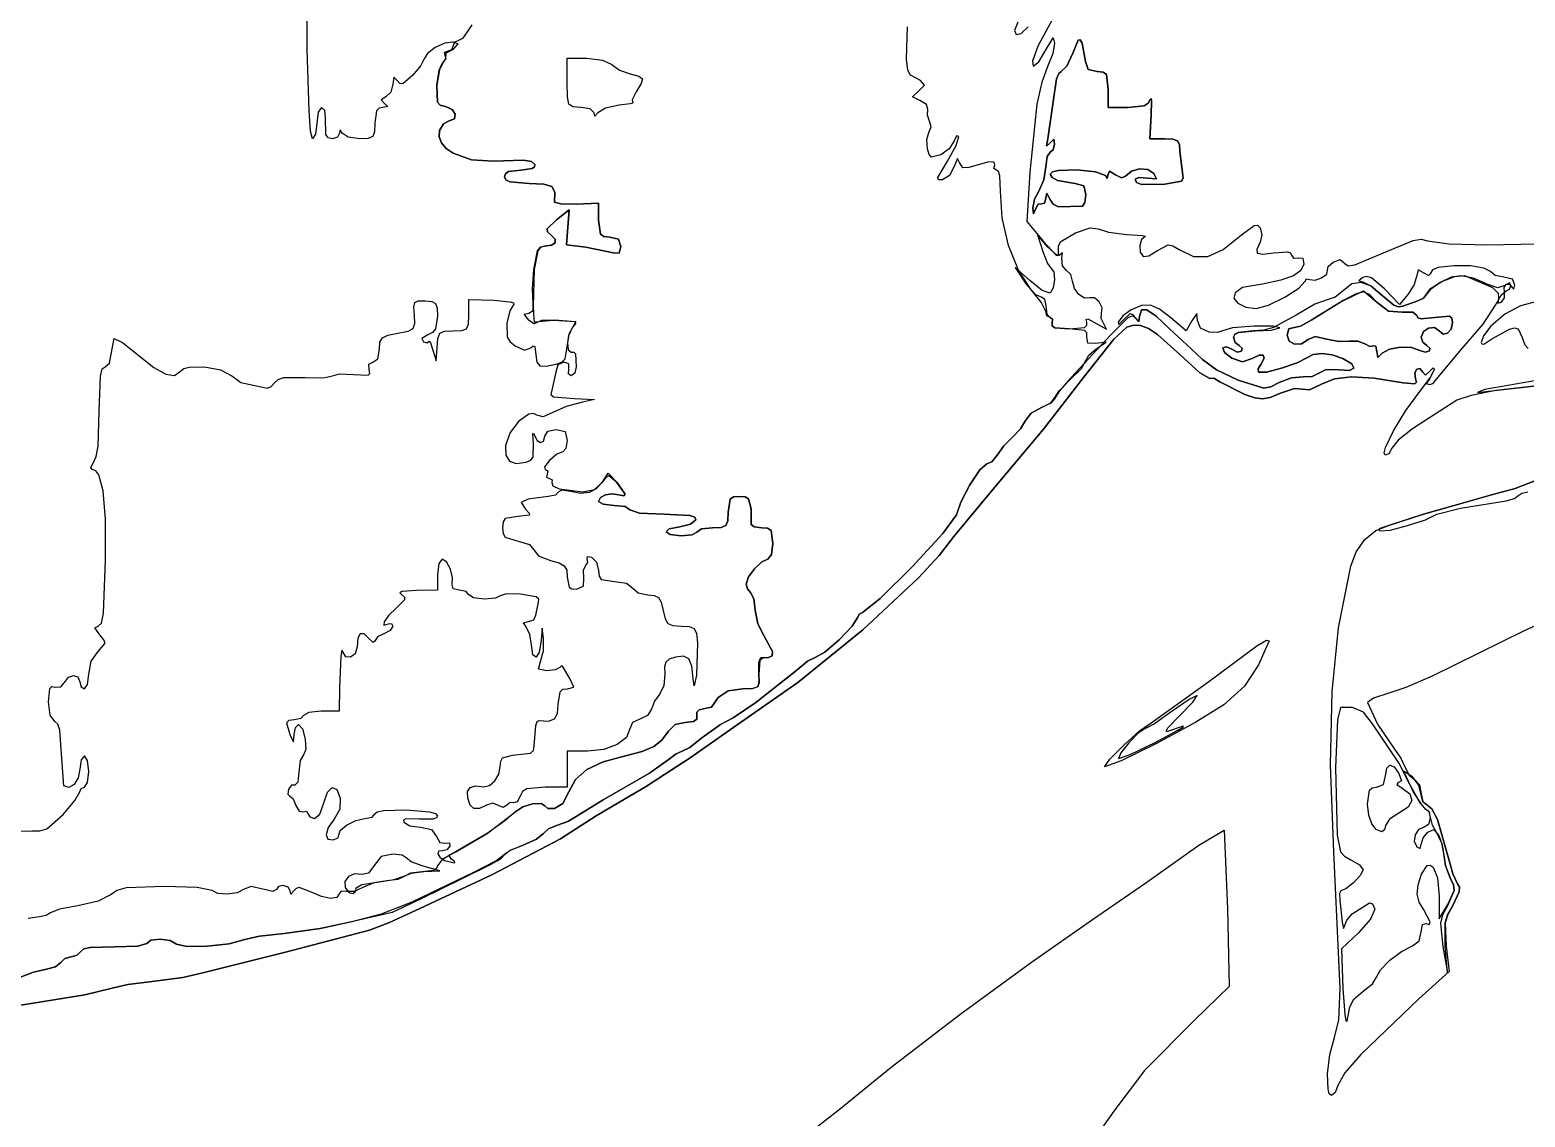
# Model space of a CAD drawing. Extents: x 0 to 397, y 0 to 706.
# Drawn here: x 154.8 to 272.8, y 255.5 to 341.3 of the extents above; entities that cross this region are included whole.
import ezdxf

# ---------------------------------------------------------------- set-up
doc = ezdxf.new("R2010")
doc.units = 0

msp = doc.modelspace()

# ---------------------------------------------------------------- linework, layer by layer
at = {"layer": 'Layer 1', "color": 7}
for points in [[(154.045408, 278.04751), (154.957736, 278.069647), (155.593321, 278.057013), (156.136897, 278.223899), (157.427182, 279.343881), (158.361559, 280.448341), (158.7501, 281.132113), (158.853729, 281.403443), (159.102878, 281.516288), (159.352027, 281.878988), (159.455656, 282.751011), (159.352027, 283.623034), (159.102878, 283.985734), (158.853729, 283.671629), (158.7501, 282.916464), (158.619148, 282.232758), (158.294884, 281.717195), (157.880199, 281.475211), (157.477983, 281.612244), (157.294891, 284.144837), (157.180326, 286.007593), (157.023428, 286.472808), (156.787949, 286.688719), (156.414313, 287.191075), (156.280654, 288.245881), (156.389839, 289.283489), (156.551521, 289.440674), (156.806999, 289.406168), (157.244664, 289.423719), (157.550302, 289.769882), (157.85341, 290.176657), (158.252992, 290.321362), (158.601178, 290.1995), (158.7501, 289.806571), (158.853729, 289.432847), (159.102878, 289.277404), (159.352027, 289.617085), (159.455656, 290.43381), (159.648317, 291.453206), (160.193668, 292.222042), (160.739768, 292.860967), (160.643923, 293.140362), (160.315376, 293.535082), (159.928687, 294.076508), (160.201076, 294.216296), (160.454591, 294.43477), (160.619735, 295.232517), (160.779632, 299.419771), (160.760879, 302.659613), (160.585957, 304.87932), (160.243553, 306.155191), (160.00601, 306.463032), (159.722356, 306.563526), (159.609776, 306.728185), (159.83454, 307.12409), (160.040838, 307.583165), (160.182908, 308.397972), (160.283626, 311.181037), (160.370762, 313.944436), (160.514508, 314.511813), (160.743648, 314.67742), (161.089415, 314.950779), (161.219546, 315.67684), (161.444266, 316.90098), (162.117939, 316.596356), (163.422645, 315.548782), (164.587936, 314.610045), (165.525554, 314.091235), (166.227957, 313.995164), (166.687605, 314.324642), (166.947774, 314.530229), (167.386442, 314.655085), (168.58339, 314.681389), (169.846682, 314.441125), (170.744552, 313.971864), (171.450108, 313.424353), (172.562417, 313.194694), (173.547638, 312.989774), (173.843927, 313.112392), (174.106879, 313.397894), (174.407286, 313.681252), (174.850932, 313.83675), (176.514942, 313.825814), (177.964551, 313.798033), (178.674649, 313.960222), (179.236271, 314.112181), (180.328119, 314.060411), (181.498107, 314.001409), (181.638601, 314.150403), (181.573778, 314.446703), (181.540044, 314.880797), (181.867995, 315.030198), (182.253581, 315.293282), (182.386226, 316.057488), (182.428504, 316.616558), (182.619412, 316.958438), (183.05506, 317.167696), (183.831557, 317.328899), (184.641392, 317.49088), (185.056932, 317.702403), (185.186986, 318.081276), (185.140364, 318.745303), (185.090997, 319.385832), (185.174583, 319.73436), (185.452903, 319.874463), (185.987737, 319.889715), (186.511865, 319.837956), (186.80918, 319.668788), (186.941924, 319.305018), (186.97234, 318.669456), (186.80649, 317.67374), (186.570355, 317.387747), (186.206459, 317.193433), (185.737176, 316.917252), (185.853681, 316.655093), (186.157643, 316.558565), (186.308412, 316.68508), (186.417023, 316.575763), (186.619562, 315.912143), (186.860068, 315.155699), (186.930712, 316.176726), (186.980421, 316.918767), (187.139733, 317.314039), (187.513623, 317.471383), (188.207063, 317.499644), (188.896777, 317.527161), (189.266014, 317.67665), (189.414457, 318.048522), (189.441786, 318.743186), (189.441786, 319.987082), (191.401821, 319.922876), (192.674379, 319.80862), (192.974439, 319.720122), (192.981208, 319.62372), (192.664986, 319.087013), (192.438988, 318.127236), (192.468004, 317.004785), (192.696163, 316.648082), (193.105033, 316.324188), (193.838635, 315.989445), (194.333053, 316.182018), (194.521673, 316.321724), (194.645306, 316.284456), (194.733456, 315.629921), (194.799922, 315.051078), (195.050339, 314.758647), (195.561239, 314.71929), (196.409151, 314.89967), (196.791541, 315.05578), (197.035685, 315.304262), (197.202902, 316.23564), (197.327256, 317.152951), (197.626236, 317.781866), (197.888873, 318.071029), (197.835301, 318.226146), (196.232762, 318.362186), (195.173943, 318.318971), (194.733456, 318.117006), (194.570649, 318.057386), (194.179242, 318.356542), (193.81103, 318.815947), (194.158781, 318.910756), (194.523465, 319.10205), (194.523553, 319.704506), (194.467065, 320.80901), (194.569061, 322.350342), (194.867953, 323.820764), (195.093135, 324.117181), (195.405498, 324.202426), (195.964872, 324.2728), (196.249078, 324.462997), (196.23973, 324.741631), (195.918437, 325.077315), (195.648507, 325.322546), (195.612932, 325.555109), (196.35306, 326.281347), (197.356008, 327.070158), (197.255819, 325.684799), (197.155983, 324.29944), (198.678572, 324.113526), (200.818876, 323.674317), (201.304828, 323.633483), (201.436238, 324.164679), (201.243445, 324.745484), (200.554293, 324.907982), (200.085197, 324.949406), (199.818839, 325.129571), (199.672348, 326.241483), (199.672348, 327.574984), (197.916925, 327.501606), (196.687008, 327.520215), (196.195015, 327.667412), (196.228849, 328.440337), (195.985201, 328.8867), (195.348778, 329.091896), (194.204289, 329.141318), (192.675614, 329.253501), (192.357728, 329.416353), (192.26401, 329.670485), (192.336594, 329.910032), (192.562901, 330.074504), (193.528014, 330.199652), (194.44431, 330.308087), (194.631178, 330.445665), (194.641734, 330.640625), (194.373165, 330.869776), (193.751013, 330.988728), (191.382065, 330.901327), (189.649153, 330.992195), (188.198949, 331.515823), (187.656467, 331.896606), (187.276589, 332.333601), (187.089956, 332.809481), (187.12721, 333.306921), (187.448987, 333.853109), (187.877921, 334.08021), (188.302627, 334.238282), (188.367533, 334.595222), (188.116989, 334.975114), (187.595346, 335.202044), (187.179338, 335.311008), (186.957038, 335.558879), (186.923304, 336.902081), (187.104235, 338.084549), (187.376976, 338.698427), (187.59808, 338.940168), (187.654613, 339.227947), (187.636268, 339.417036), (188.23211, 339.745472), (188.599264, 340.145125), (188.182721, 340.293689), (187.540847, 340.198136), (186.792908, 339.853113), (186.172697, 339.395709), (185.914006, 338.96301), (185.652377, 338.45135), (185.023242, 337.680662), (184.233901, 336.998566), (184.000792, 337.020163), (183.79381, 337.255212), (183.521554, 337.519619), (183.449852, 336.979692), (183.281973, 336.34822), (182.88576, 335.960164), (182.530909, 335.729271), (182.797565, 335.447578), (183.03666, 335.211701), (182.650809, 335.143836), (182.356405, 335.080457), (182.166181, 334.874401), (182.033448, 333.903821), (182.005733, 333.217232), (181.859087, 332.847648), (181.498262, 332.697469), (180.828006, 332.669098), (179.924585, 332.798568), (179.444763, 333.110071), (179.296949, 333.374654), (179.239093, 333.110071), (179.064027, 332.798568), (178.682057, 332.669098), (178.350666, 332.740723), (178.164003, 332.999739), (178.139132, 334.344793), (178.073471, 334.905314), (177.825512, 335.138544), (177.558371, 334.775844), (177.447334, 333.903821), (177.343705, 333.031798), (177.094556, 332.669098), (176.946756, 333.271309), (176.82828, 334.862583), (176.693668, 339.72016), (176.719459, 344.657509)], [(235.781684, 342.633318), (234.322909, 339.972661), (233.909833, 338.791781), (233.96894, 338.380045), (234.399853, 338.746713), (235.102195, 339.901047), (235.54868, 340.621552), (235.653587, 340.219958), (235.499864, 339.386653), (235.127595, 338.421849), (234.638805, 337.134071), (234.252309, 335.382975), (233.7059, 330.01656), (233.458955, 326.128947), (234.768467, 324.561554), (235.786761, 323.474689), (235.956513, 323.470296), (235.955213, 323.789323), (235.956993, 324.212116), (236.145933, 324.557321), (237.294711, 325.24171), (238.468888, 325.641496), (239.099876, 325.556035), (239.899579, 325.284176), (241.341427, 325.111535), (242.553175, 325.024575), (242.820928, 324.986519), (242.799458, 324.958782), (242.508428, 324.725678), (242.369334, 324.246215), (242.403675, 323.725542), (242.632947, 323.368812), (243.076874, 323.437647), (243.758662, 323.841181), (244.610665, 324.298778), (244.976424, 324.211615), (245.467166, 323.921615), (246.623291, 323.374467), (247.734867, 323.362638), (248.945728, 323.919928), (250.399708, 325.080138), (251.396438, 325.831158), (251.66946, 325.837524), (251.87432, 325.628355), (252.007846, 325.092397), (251.858798, 324.509343), (251.595377, 323.925622), (251.644, 323.625766), (252.070779, 323.558678), (252.941826, 323.673259), (254.019386, 323.755677), (254.271953, 323.667355), (254.352938, 323.490167), (254.501502, 323.249529), (254.858822, 323.262625), (255.225755, 323.240533), (255.313552, 322.7832), (255.091561, 322.278358), (254.491712, 321.853851), (253.489365, 321.497672), (252.059881, 321.197816), (250.47238, 320.931821), (249.891707, 320.497199), (249.782897, 320.097865), (250.107078, 319.696745), (250.738441, 319.387436), (251.551175, 319.263534), (252.521772, 319.533894), (253.807852, 320.165411), (254.930617, 320.888738), (255.411272, 321.43453), (255.514019, 321.611139), (255.761228, 321.558355), (256.196269, 321.511799), (256.720608, 321.691793), (257.11874, 321.987278), (257.175162, 322.287194), (257.234826, 322.57925), (257.626012, 322.92925), (258.184239, 323.133288), (258.555935, 322.835411), (258.823363, 322.651316), (259.339102, 322.706471), (261.590179, 323.66444), (263.935182, 324.649704), (264.582023, 324.737045), (265.069981, 324.606004), (266.749028, 324.362014), (269.790151, 324.306143), (273.762078, 324.378815)], [(153.980189, 266.496059), (155.092806, 266.913969), (156.114143, 267.134234), (156.839763, 267.32178), (157.242327, 267.66199), (157.55136, 267.978961), (158.053011, 268.110724), (158.547032, 268.240194), (158.838647, 268.551696), (159.051499, 268.746055), (159.55192, 268.868844), (161.513763, 268.912941), (163.326645, 268.953026), (164.04177, 269.177525), (164.362037, 269.439788), (165.089168, 269.513237), (165.872655, 269.405778), (166.361991, 269.125314), (167.17951, 268.925266), (168.789985, 268.950247), (170.537515, 269.155278), (171.766197, 269.495378), (172.909815, 269.757933), (174.864646, 269.973392), (177.712623, 270.349806), (180.239925, 270.900845), (182.543874, 271.50952), (184.976675, 272.472471), (189.882758, 274.828323), (191.564584, 275.706564), (192.26401, 276.216504), (192.689548, 276.532152), (193.712516, 276.942521), (194.783991, 277.406027), (195.32577, 277.849161), (195.719294, 278.220989), (196.434552, 278.513442), (197.25723, 278.810437), (197.908458, 279.19395), (200.025126, 280.518985), (203.702925, 282.612237), (205.162985, 283.667528), (205.786255, 284.141397), (206.261888, 284.338512), (206.874179, 284.647766), (207.826459, 285.391202), (209.305657, 286.449536), (210.284886, 286.967788), (212.073774, 288.181764), (215.324755, 290.73473), (216.165646, 291.449546), (216.766559, 291.74685), (217.517965, 292.170244), (218.650305, 293.139309), (219.6825, 294.202367), (220.133472, 294.907741), (220.238512, 295.166856), (220.491189, 295.27463), (221.893305, 296.391046), (224.413022, 298.894441), (226.828493, 301.516039), (227.917871, 302.987063), (228.247096, 304.000059), (228.968665, 305.363596), (229.764383, 306.544107), (230.316056, 307.008026), (230.707375, 307.17833), (231.115098, 307.706879), (231.647837, 308.446346), (232.339591, 309.123636), (232.970314, 309.766794), (233.356297, 310.423976), (233.812351, 311.00165), (234.611834, 311.45444), (235.349008, 311.823799), (235.655704, 312.200566), (236.018404, 312.788602), (236.890427, 313.666358), (237.76245, 314.551743), (238.12515, 315.158256), (238.35838, 315.600772), (238.9189, 316.091707), (239.712651, 316.617699), (238.897381, 316.503752), (238.279887, 316.550318), (238.191825, 317.027627), (238.189515, 317.352128), (238.000311, 317.545064), (236.79306, 317.65663), (235.670212, 317.754217), (235.460998, 317.893714), (235.458854, 318.102894), (235.481784, 318.424363), (235.29199, 318.557978), (235.050557, 318.700324), (234.950148, 319.042695), (234.60103, 319.766375), (233.761639, 320.825282), (232.795148, 322.291527), (232.021738, 324.247052), (231.52614, 326.416362), (231.393087, 328.523956), (231.335055, 329.748493), (231.224713, 330.082833), (231.066415, 330.199652), (230.863391, 330.318274), (230.924951, 330.603583), (230.886741, 330.818215), (230.461842, 330.847441), (228.895419, 330.395444), (228.414054, 330.362503), (228.158113, 330.791261), (227.983929, 331.109334), (227.740424, 330.480463), (227.358189, 329.772438), (226.807679, 329.422129), (226.495156, 329.421539), (226.440569, 329.612144), (227.192913, 330.905208), (227.890972, 332.130009), (228.093202, 332.845487), (227.922281, 332.887379), (227.723843, 332.492709), (227.323881, 331.878082), (226.668332, 331.392042), (225.933848, 331.206392), (225.755122, 331.415854), (225.613173, 331.866881), (225.561094, 332.604231), (225.742642, 333.155579), (225.905626, 333.593685), (225.790267, 334.060102), (225.628298, 334.532427), (225.659739, 334.986497), (225.545131, 335.372348), (225.031795, 335.680411), (224.433439, 335.966426), (224.916436, 336.431828), (225.383514, 336.900891), (225.0706, 337.263326), (224.27438, 337.691951), (224.075083, 338.075896), (223.976591, 338.942444), (224.035197, 341.49115)], [(189.679911, 341.645755), (189.309141, 341.109312), (188.925495, 340.575294), (188.559841, 340.381531), (188.310692, 340.286325), (188.207063, 339.989241), (188.068906, 339.677739), (187.73681, 339.548269), (187.487793, 339.464925), (187.55019, 339.264635), (187.633755, 338.991938), (187.436596, 338.735116), (187.121741, 338.095353), (186.923304, 336.902081), (186.957038, 335.558879), (187.179338, 335.311008), (187.595346, 335.202044), (188.116989, 334.975114), (188.367533, 334.595222), (188.302627, 334.238282), (187.877921, 334.08021), (187.448987, 333.853109), (187.12721, 333.306921), (187.089956, 332.809481), (187.276589, 332.333601), (187.656467, 331.896606), (188.198949, 331.515823), (189.649153, 330.992195), (191.382065, 330.901327), (193.751013, 330.988728), (194.373165, 330.869776), (194.641734, 330.640625), (194.631178, 330.445665), (194.44431, 330.308087), (193.528014, 330.199652), (192.562901, 330.074504), (192.336594, 329.910032), (192.26401, 329.670485), (192.357728, 329.416353), (192.675614, 329.253501), (194.204289, 329.141318), (195.348778, 329.091896), (195.985201, 328.8867), (196.228849, 328.440337), (196.195015, 327.667412), (196.687008, 327.520215), (197.916925, 327.501606), (199.672348, 327.574984), (199.672348, 326.241483), (199.818839, 325.129571), (200.085197, 324.949406), (200.554293, 324.907982), (201.243445, 324.745484), (201.436238, 324.164679), (201.304828, 323.633483), (200.818876, 323.674317), (198.678572, 324.113526), (197.155983, 324.29944), (197.255819, 325.684799), (197.356008, 327.070158), (196.35306, 326.281347), (195.612932, 325.555109), (195.648507, 325.322546), (195.918437, 325.077315), (196.23973, 324.741631), (196.249078, 324.462997), (195.964872, 324.2728), (195.405498, 324.202426), (195.092981, 324.119066), (194.873862, 323.825791), (194.603634, 322.350342), (194.519496, 319.469821), (194.572876, 318.3929), (194.619434, 318.165788), (194.677717, 318.230247), (196.081994, 318.361128), (197.890819, 318.248592), (197.626236, 317.781866), (197.336401, 317.250517), (197.212559, 316.569809), (197.269097, 316.005651), (197.520402, 315.823948), (197.724506, 315.839272), (197.841959, 315.69836), (197.908458, 314.67742), (197.793761, 314.179121), (197.517933, 313.971864), (197.301768, 314.127307), (197.330608, 314.501031), (197.32611, 314.894599), (196.927382, 315.030198), (196.471946, 314.822103), (196.290618, 314.236447), (195.988287, 312.825335), (195.910059, 312.497103), (196.109643, 312.304503), (197.782516, 312.163877), (199.349247, 312.092086), (198.395292, 311.881654), (197.110165, 311.544046), (196.061312, 311.066737), (195.297901, 310.712504), (194.802248, 310.869181), (194.528433, 310.992765), (194.180317, 310.932472), (193.389681, 310.385435), (192.687349, 309.478431), (192.330332, 308.461824), (192.364276, 307.706626), (192.646862, 307.237508), (193.180141, 307.052818), (193.966164, 307.150901), (194.318881, 307.296731), (194.515395, 307.548129), (194.540486, 308.625866), (194.499432, 309.354882), (194.530713, 309.435492), (194.594109, 309.297555), (194.824649, 308.86274), (195.104137, 308.696642), (195.339837, 308.808952), (195.439012, 309.209361), (195.674139, 309.597373), (196.320957, 309.738528), (197.026513, 309.562139), (197.202902, 308.856583), (197.099273, 308.233709), (196.850124, 307.974638), (196.393717, 307.767381), (195.79179, 307.269082), (195.403293, 306.770783), (195.459826, 306.563526), (195.659586, 306.459897), (195.615401, 306.210748), (195.577257, 305.961599), (195.79179, 305.85797), (196.013643, 305.766115), (195.992873, 305.545409), (196.070215, 305.273582), (196.575354, 305.037938), (198.4408, 304.804575), (199.351893, 304.988549), (199.966918, 305.542939), (200.431173, 306.286595), (201.110271, 305.557756), (201.761323, 304.634492), (201.655975, 304.488227), (201.259849, 304.574564), (200.746888, 304.657946), (200.230619, 304.57302), (199.83209, 304.359308), (199.672348, 304.056333), (200.035048, 303.833862), (200.907071, 303.741302), (201.779094, 303.637673), (202.141794, 303.388524), (202.898723, 303.135538), (204.81691, 303.035746), (206.865712, 302.937762), (207.275998, 302.80149), (207.347386, 302.594773), (206.916468, 302.250815), (206.083383, 302.043381), (205.248919, 301.878794), (204.998061, 301.657486), (205.318703, 301.453178), (206.198741, 301.339589), (207.070764, 301.407367), (207.433464, 301.635217), (207.796164, 301.876958), (208.668187, 301.977412), (209.357157, 302.004989), (209.726477, 302.153845), (209.875333, 302.523165), (209.90291, 303.212135), (210.054164, 304.235235), (210.321117, 304.406085), (210.784855, 304.446858), (211.22682, 304.406151), (211.502758, 304.25746), (211.708428, 303.476719), (211.708428, 302.241995), (211.938086, 302.055067), (212.548745, 301.977412), (213.012483, 301.936639), (213.279436, 301.765789), (213.43069, 300.742689), (213.31392, 299.868682), (213.030993, 299.507966), (212.545576, 299.282811), (211.979494, 298.743099), (211.509919, 298.092461), (211.314022, 297.534526), (211.417651, 297.149645), (211.6668, 296.862131), (211.915949, 296.365508), (212.019578, 295.47783), (212.226835, 294.390568), (212.725134, 293.414432), (213.398411, 292.21578), (213.366484, 291.870587), (213.077912, 291.74685), (212.639547, 291.697108), (212.393302, 291.503962), (212.327553, 290.423932), (212.35652, 289.775532), (212.227761, 289.433552), (211.833692, 289.300131), (211.066725, 289.277404), (209.892415, 289.104278), (209.102809, 288.571848), (208.58352, 287.805967), (208.053648, 287.707895), (207.618893, 287.606383), (207.436286, 287.415442), (207.433464, 286.882394), (207.161693, 286.689645), (206.508127, 286.617811), (205.726151, 286.438291), (205.18521, 285.934127), (204.677331, 285.220992), (204.024394, 284.706063), (203.102905, 284.318597), (201.789369, 283.987851), (200.035483, 283.509985), (198.740882, 282.896488), (197.85698, 282.116237), (197.335194, 281.13811), (196.848977, 280.205806), (196.188665, 279.815898), (195.65919, 279.832964), (195.439012, 280.031798), (195.142337, 280.227243), (194.45679, 280.180891), (193.68909, 279.950984), (193.145955, 279.595765), (192.288291, 278.846613), (190.875696, 277.847529), (188.118868, 276.252487), (187.309199, 275.780338), (186.97234, 275.299987), (186.894635, 275.089285), (186.663968, 274.937022), (185.758431, 274.813506), (184.837019, 274.709877), (184.326505, 274.460728), (183.83901, 274.211579), (182.972896, 274.10795), (181.949178, 273.952507), (181.082359, 273.578783), (180.384916, 273.267941), (179.768966, 273.263752), (179.375133, 273.300309), (179.211224, 273.087363), (179.027741, 272.789492), (178.533141, 272.719195), (177.811197, 272.870818), (176.945684, 273.238705), (176.063298, 273.578739), (175.814589, 273.524406), (175.628058, 273.324783), (175.399722, 273.058215), (175.335958, 273.314199), (175.176811, 273.62557), (174.801499, 273.755172), (174.427775, 273.656879), (174.272332, 273.420738), (173.974631, 273.281876), (173.187187, 273.464483), (172.25916, 273.666184), (171.705519, 273.446138), (171.150925, 273.171407), (170.369946, 273.06042), (169.625546, 273.121743), (169.180687, 273.363941), (167.995088, 273.586235), (165.417251, 273.678619), (162.398354, 273.558895), (161.673924, 273.364443), (161.210374, 273.040444), (160.198298, 272.51163), (158.598053, 272.155324), (157.147474, 271.88977), (156.431643, 271.597229), (156.099414, 271.377184), (155.570865, 271.285726), (154.671148, 271.142024)], [(232.758691, 341.852615), (232.501284, 341.212372), (232.630897, 340.901834), (233.026284, 340.975669), (233.5662, 341.488548)], [(238.100456, 338.754518), (238.308771, 338.130763), (239.007095, 337.960768), (239.479762, 337.918876), (239.745724, 337.731462), (239.88904, 336.549656), (239.88904, 335.138544), (241.450788, 335.138544), (242.715012, 335.272203), (243.033179, 335.462543), (243.200567, 335.755905), (243.264833, 335.849375), (243.300888, 335.647735), (243.278178, 334.521183), (243.167759, 332.669098), (244.350623, 332.669098), (244.980271, 332.639106), (245.338093, 332.508275), (245.499131, 332.215321), (245.538427, 331.698959), (245.74586, 329.973169), (245.806582, 329.564315), (245.653521, 329.319339), (244.336159, 329.089107), (242.51609, 329.069307), (242.124274, 329.214371), (242.005708, 329.474693), (242.290753, 329.614393), (242.975847, 329.564652), (243.699572, 329.507281), (243.491962, 329.93013), (243.000299, 330.233497), (242.349755, 330.29014), (241.707015, 330.115272), (241.238769, 329.724107), (240.92021, 329.572104), (240.445018, 329.824649), (239.989185, 330.106607), (239.861171, 329.801718), (239.799875, 329.524082), (239.655501, 329.758679), (238.888495, 330.064654), (237.401955, 330.202254), (235.954044, 330.149552), (235.481501, 330.044986), (235.302926, 329.884621), (235.458711, 329.596435), (235.882452, 329.36004), (237.272133, 329.141318), (237.951716, 328.961886), (238.12515, 328.259373), (238.047495, 327.628033), (237.860566, 327.348853), (235.957506, 327.292144), (235.533885, 327.496491), (235.286345, 327.893189), (235.041253, 328.378347), (234.972373, 327.973976), (234.860983, 327.582436), (234.624181, 327.537236), (234.346192, 327.496887), (234.135936, 327.117078), (233.997912, 326.738371), (233.944025, 327.201039), (234.075038, 327.900554), (234.43227, 328.591337), (234.797968, 329.417896), (234.950148, 330.443422), (235.053777, 331.267864), (235.302926, 331.610764), (235.550488, 331.792048), (235.650412, 332.228125), (235.579195, 332.643698), (235.266943, 332.31632), (235.019072, 332.083398), (235.13077, 332.669098), (235.555162, 335.755905), (235.802989, 337.384726), (235.973965, 337.813654), (236.169349, 337.960768), (236.614951, 338.387012), (237.079869, 339.411744), (237.515594, 340.449837), (237.668187, 340.471847), (237.817175, 340.205494), (238.100456, 338.754518)], [(237.079869, 339.411744), (236.614951, 338.387012), (236.169349, 337.960768), (235.973965, 337.813654), (235.802989, 337.384726), (235.555162, 335.755905), (235.13077, 332.669098), (235.019072, 332.083398), (235.266943, 332.31632), (235.579195, 332.643698), (235.650412, 332.228125), (235.550488, 331.792048), (235.302926, 331.610764), (235.053777, 331.267864), (234.950148, 330.443422), (234.797968, 329.417896), (234.43227, 328.591337), (234.075038, 327.900554), (233.944025, 327.201039), (233.997912, 326.738371), (234.135936, 327.117078), (234.346192, 327.496887), (234.624181, 327.537236), (234.860983, 327.582436), (234.972373, 327.973976), (235.041253, 328.378347), (235.286345, 327.893189), (235.533885, 327.496491), (235.957506, 327.292144), (237.860566, 327.348853), (238.047495, 327.628033), (238.12515, 328.259373), (237.951716, 328.961886), (237.272133, 329.141318), (235.882452, 329.36004), (235.458711, 329.596435), (235.302926, 329.884621), (235.481501, 330.044986), (235.954044, 330.149552), (237.401955, 330.202254), (238.888495, 330.064654), (239.655501, 329.758679), (239.799875, 329.524082), (239.861171, 329.801718), (239.989185, 330.106607), (240.445018, 329.824649), (240.92021, 329.572104), (241.238769, 329.724107), (241.707015, 330.115272), (242.349755, 330.29014), (243.000299, 330.233497), (243.491962, 329.93013), (243.699572, 329.507281), (242.975847, 329.564652), (242.290753, 329.614393), (242.005708, 329.474693), (242.124274, 329.214371), (242.51609, 329.069307), (244.336159, 329.089107), (245.653521, 329.319339), (245.806582, 329.564315), (245.74586, 329.973169), (245.538427, 331.698959), (245.499131, 332.215321), (245.338093, 332.508275), (244.980271, 332.639106), (244.350623, 332.669098), (243.167759, 332.669098), (243.278178, 334.521183), (243.300888, 335.647735), (243.264833, 335.849375), (243.200567, 335.755905), (243.033179, 335.462543), (242.715012, 335.272203), (241.450788, 335.138544), (239.88904, 335.138544), (239.88904, 336.549656), (239.745724, 337.731462), (239.479762, 337.918876), (239.007095, 337.960768), (238.308771, 338.130763), (238.100456, 338.754518), (237.817175, 340.205494), (237.668187, 340.471847), (237.515594, 340.449837), (237.079869, 339.411744)], [(200.711985, 338.512513), (201.312457, 338.088253), (202.166136, 337.779087), (202.852294, 337.605868), (203.130234, 337.39769), (203.042188, 337.025669), (202.630392, 336.36092), (202.317654, 335.740736), (202.365808, 335.470861), (202.175087, 335.414152), (201.287718, 335.306114), (200.226562, 335.070987), (199.617315, 334.70886), (199.388803, 334.442204), (199.324862, 334.697571), (199.020194, 335.013176), (198.261236, 335.138544), (197.653852, 335.171639), (197.339163, 335.388487), (197.220927, 335.965434), (197.202902, 337.078823), (197.202902, 339.019102), (198.747364, 339.019102), (199.978383, 338.877991), (200.711985, 338.512513)], [(234.710965, 323.761454), (235.080058, 322.827077), (235.389357, 322.438536), (235.602479, 322.170551), (235.648119, 321.56175), (235.540566, 320.904861), (235.294107, 320.492613), (234.678553, 320.694887), (233.706606, 321.494855), (232.532913, 322.508077), (233.401805, 321.183705), (234.144447, 320.387705), (234.636528, 320.169821), (234.858029, 320.041365), (234.950148, 319.460737), (235.050557, 318.823223), (235.29199, 318.557978), (235.481961, 318.424452), (235.459207, 318.1036), (235.462293, 317.894579), (235.675724, 317.756466), (236.821988, 317.664391), (237.999914, 317.784733), (238.197062, 317.945825), (238.187239, 318.195322), (238.155224, 318.40915), (238.271376, 318.457877), (239.040256, 318.043628), (239.755734, 317.633567), (239.594118, 317.951905), (239.330813, 318.470886), (239.359873, 318.910756), (239.400691, 319.338147), (239.169946, 319.793583), (238.799832, 320.107732), (238.422542, 320.11126), (238.005773, 320.082425), (237.562513, 320.369802), (237.210336, 320.858724), (237.066816, 321.43453), (236.922883, 321.965417), (236.576807, 322.296014), (236.266627, 322.650335), (236.22791, 323.255217), (236.267024, 323.673215), (236.162999, 323.595648), (236.021017, 323.466151), (235.801842, 323.510849), (235.127948, 324.124815), (234.29892, 325.084371), (234.710965, 323.761454)], [(265.906417, 322.513678), (265.470472, 322.315284), (265.289056, 322.016614), (265.146445, 321.864522), (264.759889, 322.085758), (264.32875, 322.316563), (264.21908, 321.864213), (264.01416, 321.162317), (263.538572, 320.401949), (262.869704, 319.599731), (261.683665, 320.821049), (260.649011, 321.69316), (260.285424, 321.802869), (259.982922, 321.716752), (259.661674, 321.452566), (259.959286, 321.385494), (260.610514, 321.063055), (261.487167, 320.295057), (262.414665, 319.5346), (262.788869, 319.410868), (263.112769, 319.453329), (264.318917, 319.87384), (264.754994, 320.082332), (264.936278, 320.334215), (265.319742, 320.838919), (266.212761, 321.394225), (267.229274, 321.804936), (267.983222, 321.875855), (270.194919, 320.924986), (270.643724, 320.495473), (270.682326, 320.078098), (270.618473, 319.703625), (270.897521, 319.770476), (271.151653, 320.102749), (271.149404, 320.522599), (271.108835, 320.918945), (271.271465, 321.194641), (271.540988, 321.198565), (271.757593, 320.941346), (271.89478, 320.788505), (271.963969, 321.115618), (271.773424, 321.586621), (271.098957, 321.73298), (270.416905, 321.866551), (270.031451, 322.187711), (269.523787, 322.463572), (268.458546, 322.62639), (267.148499, 322.65136), (265.906417, 322.513678)], [(153.282041, 264.179013), (159.131409, 265.118373), (161.395935, 265.663503), (162.521782, 265.933731), (164.237915, 266.145751), (166.88375, 266.491473), (168.451495, 266.847073), (174.977888, 268.480435), (181.602353, 270.221748), (183.189854, 270.825703), (185.575692, 271.922138), (191.242585, 274.588037), (196.673735, 277.442055), (199.495959, 279.234167), (203.376517, 281.531105), (206.904297, 283.813931), (210.350938, 286.228697), (215.386232, 289.761581), (220.515751, 293.930722), (224.901327, 298.009641), (226.55321, 299.788241), (227.704793, 301.271856), (230.775373, 304.987314), (234.772348, 309.749817), (237.938883, 313.820522), (240.321193, 316.847357), (241.341526, 317.794467), (241.869837, 317.968046), (242.438655, 317.93506), (243.069285, 317.690573), (243.783037, 317.229648), (245.54513, 315.63874), (247.104717, 314.202272), (247.889339, 313.740794), (248.217555, 313.765357), (248.679915, 313.498083), (250.648769, 312.489491), (251.453478, 312.217047), (252.059881, 312.138477), (252.666284, 312.26099), (253.470993, 312.591796), (254.587315, 312.966755), (255.208072, 312.903299), (255.76211, 312.86273), (256.699264, 313.299469), (257.725622, 313.716199), (259.085852, 313.871322), (260.863131, 313.766095), (263.140638, 313.401775), (264.081232, 313.317064), (264.191365, 313.455303), (264.125947, 313.735856), (264.07131, 314.186574), (264.219345, 314.481716), (264.464878, 314.529606), (264.702739, 314.238564), (264.92468, 314.005775), (265.256953, 314.324642), (265.522683, 314.58949), (265.636542, 314.483392), (265.2185, 313.689642), (264.971644, 313.354547), (265.2185, 313.266308), (265.518891, 313.343963), (265.646773, 313.530891), (267.79131, 316.088532), (269.451175, 318.04473), (270.437145, 319.528118), (270.896683, 320.337787), (271.290868, 320.674646), (271.536798, 320.79093), (271.63906, 321.070463), (271.533447, 321.287951), (271.17939, 321.08528), (270.62231, 320.896146), (269.833189, 321.163949), (268.696803, 321.668201), (267.765999, 321.860774), (266.930841, 321.746562), (266.081395, 321.33046)], [(266.081395, 321.33046), (265.272696, 320.737), (264.936278, 320.328218), (264.754994, 320.080656), (264.318917, 319.87384), (263.112769, 319.453329), (262.788869, 319.410868), (262.414665, 319.5346), (261.487167, 320.295057), (260.626632, 321.02474), (259.836607, 321.330063), (259.102543, 321.212781), (258.409885, 320.674646), (257.778236, 320.176347), (257.156112, 319.96909), (256.182401, 319.60639), (254.705716, 318.734367), (252.931022, 317.762199), (252.152072, 317.559517), (251.319047, 317.499644), (250.128995, 317.383051), (249.854131, 317.227884), (249.766824, 316.999758), (249.896426, 316.600633), (250.207796, 316.342532), (250.444025, 316.150621), (250.392652, 315.910026), (250.063202, 315.839427), (249.630299, 316.055371), (249.214991, 316.259718), (248.928271, 316.158735), (249.052052, 315.794933), (249.624302, 315.364984), (250.482081, 315.067813), (251.234028, 315.336057), (251.780938, 315.590569), (252.117075, 315.583839), (252.187372, 315.348707), (251.936761, 314.918015), (251.710763, 314.521316), (251.728975, 314.244209), (252.367013, 314.254858), (253.564876, 314.552978), (254.802228, 314.982992), (255.558733, 315.389326), (256.043605, 315.646308), (256.738687, 315.720099), (257.552436, 315.612717), (258.393304, 315.326179), (259.092599, 314.903926), (259.257699, 314.569117), (258.91202, 314.388561), (258.078979, 314.429064), (257.084013, 314.456316), (256.489362, 314.171889), (255.97263, 313.899104), (255.259577, 313.880847), (254.348793, 313.813555), (253.355987, 313.422941), (252.718843, 313.088381), (252.152706, 312.997535), (250.14218, 313.610619), (248.422034, 314.426948), (247.323131, 315.253859), (246.435894, 316.088532), (244.705871, 317.676033), (243.671118, 318.678419), (242.938718, 319.172341), (242.501725, 319.160644), (242.353194, 318.646172), (242.287181, 318.243961), (242.026169, 318.536811), (241.792068, 318.697871), (241.423889, 318.548409), (240.010396, 317.125699), (236.985677, 313.842042), (236.04645, 312.781635), (235.655704, 312.148002), (235.349008, 311.808365), (234.611834, 311.45444), (233.812351, 311.00165), (233.356297, 310.423976), (232.970314, 309.766794), (232.339591, 309.123636), (231.647837, 308.446346), (231.115098, 307.706879), (230.707375, 307.17833), (230.316056, 307.008026), (229.764383, 306.544107), (228.968665, 305.363596), (228.247096, 304.000059), (227.917871, 302.987063), (226.828493, 301.516039), (224.413022, 298.894441), (221.893305, 296.391046), (220.491189, 295.27463), (220.238512, 295.166856), (220.133472, 294.907741), (219.6825, 294.202367), (218.650305, 293.139309), (217.517965, 292.170244), (216.766559, 291.74685), (216.165646, 291.449546), (215.324755, 290.73473), (212.073774, 288.181764), (210.284886, 286.967788), (209.305657, 286.449536), (207.826459, 285.391202), (206.874179, 284.647766), (206.261888, 284.338512), (205.786255, 284.141397), (205.162985, 283.667528), (203.702925, 282.612237), (200.025126, 280.518985), (197.908458, 279.19395), (197.25723, 278.810437), (196.434552, 278.513442), (195.719294, 278.220989), (195.32577, 277.849161), (194.783991, 277.406027), (193.712516, 276.942521), (192.689548, 276.519276), (192.26401, 276.17276), (191.927283, 275.816145), (191.117481, 275.36772), (188.73623, 274.187325), (185.737617, 272.720474), (183.377532, 271.613104), (180.406789, 270.926598), (177.715093, 270.351217), (174.864646, 269.973392), (172.909815, 269.757933), (171.766197, 269.495378), (170.537515, 269.155278), (168.789985, 268.950247), (167.17951, 268.925266), (166.361991, 269.125314), (165.872655, 269.405778), (165.089168, 269.513237), (164.362037, 269.439788), (164.04177, 269.177525), (163.326645, 268.953026), (161.513763, 268.912941), (159.55192, 268.868844), (159.051499, 268.746055), (158.838647, 268.551696), (158.547032, 268.240194), (158.053011, 268.110724), (157.55136, 267.978961), (157.242327, 267.66199), (156.839763, 267.32178), (156.114143, 267.134234), (155.092806, 266.913969), (153.980189, 266.496059)], [(261.082178, 319.764479), (261.999181, 319.075018), (263.084193, 318.988014), (263.925216, 318.976637), (264.230722, 318.710731), (264.3125, 318.540367), (264.56639, 318.459068), (265.641834, 318.557978), (266.805252, 318.658873), (267.004158, 318.502019), (267.052946, 318.178742), (266.937973, 317.646736), (266.657835, 317.316244), (266.309698, 317.248813), (265.990731, 317.505994), (265.623809, 317.762976), (265.156411, 317.72723), (264.754366, 317.457129), (264.5835, 317.011046), (264.713102, 316.603897), (265.024473, 316.342532), (265.265111, 316.155031), (265.224498, 315.925196), (264.922387, 315.822802), (264.534817, 315.942129), (263.802664, 316.187448), (262.903792, 316.224572), (262.063723, 316.068881), (261.507981, 315.735754), (261.151367, 315.41746), (261.067009, 315.882862), (260.990809, 316.292085), (260.823592, 316.326657), (260.521173, 316.277797), (260.1198, 316.486113), (259.572024, 316.706246), (258.916827, 316.686138), (258.088592, 316.659635), (257.124362, 316.864644), (256.216664, 317.057745), (255.666683, 316.837832), (255.122474, 316.493075), (254.581141, 316.451232), (254.165949, 316.687268), (254.00016, 317.176147), (254.121957, 317.66373), (254.441132, 317.750469), (255.063521, 317.867547), (255.940439, 318.374886), (258.225603, 319.796141), (260.024197, 320.659124), (261.082178, 319.764479)], [(258.409885, 319.901709), (255.940439, 318.374886), (255.063521, 317.867547), (254.441132, 317.750469), (254.121957, 317.66373), (254.00016, 317.176147), (254.165949, 316.687268), (254.581141, 316.451232), (255.122474, 316.493075), (255.666683, 316.837832), (256.216664, 317.057745), (257.124362, 316.864644), (258.088592, 316.659635), (258.916827, 316.686138), (259.572024, 316.706246), (260.1198, 316.486113), (260.521173, 316.277797), (260.823592, 316.326657), (260.990809, 316.292085), (261.067009, 315.882862), (261.151367, 315.41746), (261.507981, 315.735754), (262.063723, 316.068881), (262.903792, 316.224572), (263.802664, 316.187448), (264.534817, 315.942129), (264.922387, 315.822802), (265.224498, 315.925196), (265.265111, 316.155031), (265.024473, 316.342532), (264.713102, 316.603897), (264.5835, 317.011046), (264.754366, 317.457129), (265.156411, 317.72723), (265.623809, 317.762976), (265.990731, 317.505994), (266.309698, 317.248813), (266.657835, 317.316244), (266.937973, 317.646736), (267.052946, 318.178742), (267.004158, 318.502019), (266.805252, 318.658873), (265.641834, 318.557978), (264.56639, 318.459068), (264.3125, 318.540367), (264.230722, 318.710731), (263.925216, 318.976637), (263.084193, 318.988014), (261.999181, 319.075018), (261.082178, 319.764479), (260.487428, 320.372205), (260.033105, 320.587951), (259.435245, 320.426268), (258.409885, 319.901709)], [(273.800696, 319.853776), (272.41817, 319.482786), (271.179313, 318.827368), (270.077312, 317.884878), (269.480858, 317.117023), (269.297717, 316.598473), (269.358503, 316.476653), (269.519454, 316.469918), (270.137637, 316.872052), (271.539224, 317.654514), (271.939748, 317.736066), (272.213206, 317.671138), (272.547463, 316.990585), (272.760034, 316.418771), (273.014806, 316.128705)], [(241.680799, 319.170048), (241.031512, 318.706939), (240.67009, 318.2052), (240.710836, 318.014656), (241.076491, 318.381589), (241.602836, 318.869834), (241.789775, 318.809024), (241.993714, 318.557978), (242.285637, 318.233246), (242.353194, 318.646172), (242.501725, 319.160644), (242.938718, 319.172341), (243.671118, 318.678419), (244.705871, 317.676033), (246.435894, 316.088532), (247.323131, 315.253859), (248.422034, 314.426948), (250.14218, 313.610619), (252.152706, 312.997535), (252.718843, 313.088381), (253.355987, 313.422941), (254.348793, 313.813555), (255.259577, 313.880847), (255.97263, 313.899104), (256.489362, 314.171889), (257.084013, 314.456316), (258.078979, 314.429064), (258.91202, 314.388561), (259.257699, 314.569117), (259.092599, 314.903926), (258.393304, 315.326179), (257.552436, 315.612717), (256.738687, 315.720099), (256.043605, 315.646308), (255.558733, 315.389326), (254.802228, 314.982992), (253.564876, 314.552978), (252.367013, 314.254858), (251.728975, 314.244209), (251.710763, 314.521316), (251.936761, 314.918015), (252.187372, 315.348707), (252.117075, 315.583839), (251.780938, 315.590569), (251.234028, 315.336057), (250.482081, 315.067813), (249.624302, 315.364984), (249.052052, 315.794933), (248.928271, 316.158735), (249.214991, 316.259718), (249.630299, 316.055371), (250.063202, 315.839427), (250.392652, 315.910026), (250.444025, 316.150621), (250.207796, 316.342532), (249.896426, 316.600633), (249.766824, 316.999758), (249.859445, 317.230711), (250.155894, 317.385564), (251.4718, 317.499644), (252.745285, 317.568744), (253.412079, 317.734947), (252.906504, 317.876587), (251.360322, 317.886994), (249.693931, 317.745839), (248.899343, 317.522927), (248.514947, 317.374099), (247.835012, 317.411802), (247.156223, 317.722291), (246.932253, 318.33467), (246.864828, 318.889589), (246.47858, 318.293042), (246.037255, 317.498586), (244.815232, 318.543161), (243.928552, 319.220749), (243.208196, 319.531557), (242.50775, 319.504889), (241.680799, 319.170048)], [(274.387201, 313.247611), (270.475025, 312.791777), (268.529272, 312.40182), (267.389143, 312.041463), (263.886543, 309.779186), (262.766688, 308.872712), (262.270687, 308.26568), (262.022684, 307.815359), (261.730232, 307.691004), (261.660683, 307.879784), (261.765978, 308.299739), (262.38609, 309.621626), (263.360545, 311.233563), (264.459322, 312.712447), (265.292937, 313.802354), (265.636542, 314.476337), (265.522683, 314.587418), (265.256953, 314.324642), (264.92468, 314.005775), (264.702739, 314.238564), (264.464878, 314.529606), (264.219345, 314.481716), (264.07131, 314.186574), (264.125947, 313.735856), (264.191365, 313.455303), (264.081232, 313.317064), (263.140638, 313.401775), (260.863131, 313.766095), (259.085852, 313.871322), (257.725622, 313.716199), (256.699264, 313.299469), (255.76211, 312.86273), (255.208072, 312.903299), (254.587315, 312.966755), (253.470993, 312.591796), (252.666284, 312.26099), (252.059881, 312.138477), (251.453478, 312.217047), (250.648769, 312.489491), (248.679915, 313.498083), (248.217555, 313.765357), (247.889339, 313.740794), (247.104717, 314.202272), (245.54513, 315.63874), (243.783037, 317.229648), (243.069285, 317.690573), (242.438655, 317.93506), (241.869837, 317.968046), (241.341526, 317.794467), (240.321193, 316.847357)], [(240.321193, 316.847357), (237.938883, 313.820522), (234.772348, 309.749817), (230.775373, 304.987314), (227.704793, 301.271856), (226.55321, 299.788241), (224.901327, 298.009641), (220.515751, 293.930722), (215.386232, 289.761581), (210.350938, 286.228697), (206.904297, 283.813931), (203.376517, 281.531105), (199.495959, 279.234167), (196.673735, 277.442055), (191.242585, 274.588037), (185.575692, 271.922138), (183.189854, 270.825703), (181.602353, 270.221748), (174.977888, 268.480435), (168.451495, 266.847073), (166.88375, 266.491473), (164.237915, 266.145751), (162.521782, 265.933731), (161.395935, 265.663503), (159.131409, 265.118373), (153.282041, 264.179013)], [(273.840042, 313.605328), (269.606706, 312.88178), (269.008042, 312.646345), (269.87517, 312.755133), (273.441756, 313.155536)], [(199.975032, 305.586684), (199.485943, 305.048196), (198.931999, 304.750644), (198.272685, 304.681759), (197.467485, 304.829269), (196.772733, 304.932281), (196.497346, 304.774942), (196.264248, 304.541888), (195.703595, 304.441919), (194.128795, 304.227783), (193.556236, 303.962538), (193.919244, 303.446732), (194.19924, 303.13481), (194.218224, 302.961927), (193.293769, 302.867118), (192.304976, 302.706692), (192.135538, 302.438294), (192.092207, 301.977412), (192.137026, 301.520493), (192.317147, 301.226127), (193.322344, 300.919078), (194.227705, 300.652113), (194.557067, 300.226928), (194.924838, 299.767302), (195.879984, 299.397899), (196.569489, 299.200261), (196.970598, 298.964291), (197.157129, 298.616601), (197.202902, 298.083801), (197.35076, 297.295739), (197.575121, 297.154964), (197.934916, 297.137651), (198.47965, 297.352669), (198.511356, 298.005837), (198.492967, 298.636781), (198.666931, 299.011607), (198.828018, 299.242765), (198.777703, 299.528427), (198.797018, 299.695644), (199.124837, 299.642727), (199.511569, 299.246205), (199.672348, 298.588274), (199.715277, 298.147996), (199.890629, 297.892066), (200.918007, 297.744076), (201.88797, 297.603979), (202.366866, 297.214909), (202.796594, 296.83973), (203.551495, 296.685742), (204.068326, 296.641843), (204.39922, 296.465785), (204.609465, 296.091024), (204.764346, 295.451019), (204.923101, 294.785862), (205.148036, 294.413896), (205.534432, 294.251811), (206.177574, 294.216296), (206.832749, 294.184017), (207.202571, 294.019975), (207.386655, 293.623364), (207.484617, 292.893378), (207.391836, 290.335738), (207.205702, 289.508738), (207.127253, 290.042227), (207.020653, 291.054804), (206.788542, 291.636475), (206.377506, 291.853615), (205.734132, 291.772603), (205.252497, 291.602487), (204.980643, 291.369201), (204.876336, 291.005741), (204.897343, 290.445099), (204.827405, 289.533433), (204.49447, 288.858304), (204.094288, 288.29624), (203.852062, 287.664856), (203.531342, 287.148301), (202.932017, 286.871458), (202.354343, 286.616973), (202.141794, 286.118277), (201.873424, 285.435078), (201.147886, 284.868296), (200.084542, 284.481563), (198.80275, 284.338512), (197.202902, 284.338512), (197.202902, 282.9274), (197.202902, 281.516288), (195.462648, 281.516288), (194.011628, 281.380601), (193.680827, 281.163714), (193.496969, 280.80544), (193.248746, 280.358647), (192.968508, 280.282271), (192.686373, 280.304099), (192.433343, 280.093887), (192.153855, 279.899595), (191.779646, 280.067782), (191.332897, 280.237556), (190.840904, 280.090359), (190.269806, 279.814845), (189.841087, 279.810298), (189.540889, 280.081777), (189.355355, 280.634343), (189.336901, 281.156879), (189.532097, 281.475586), (189.956423, 281.601478), (190.625356, 281.545569), (191.072139, 281.634981), (191.48684, 281.995757), (191.792269, 282.531754), (191.911232, 283.146828), (191.953824, 283.562456), (192.105657, 283.825749), (192.881372, 284.026303), (194.314885, 284.185803), (194.529198, 284.39892), (194.586348, 284.779484), (194.728561, 286.382111), (194.840893, 286.695152), (194.998039, 286.76633), (195.723439, 286.722972), (196.184256, 286.894918), (196.42679, 287.321658), (196.497346, 288.042681), (196.636561, 289.036677), (196.854683, 289.225717), (197.211016, 289.277404), (197.735024, 289.399377), (197.404691, 290.071154), (196.833543, 291.041294), (196.749582, 291.088081), (196.619054, 290.9531), (196.247226, 290.766171), (195.58224, 290.688516), (194.921663, 290.810621), (195.095053, 291.4103), (195.326388, 292.252204), (195.340234, 293.262384), (195.210765, 294.055606), (195.142678, 293.069768), (194.996232, 292.166353), (194.737337, 291.772823), (194.490612, 291.943981), (194.380678, 292.734628), (194.256324, 293.556601), (193.957344, 294.14574), (193.747221, 294.480835), (194.133733, 294.569074), (194.557287, 294.716006), (194.733456, 295.069313), (194.933128, 296.090253), (194.9529, 296.347544), (194.752374, 296.528535), (193.522016, 296.739011), (192.38444, 296.751138), (191.911232, 296.600017), (191.548532, 296.411457), (190.676509, 296.332964), (189.804486, 296.436593), (189.441786, 296.685742), (189.223461, 296.934891), (188.698483, 297.03852), (188.204285, 297.159126), (188.123102, 297.479492), (188.159328, 298.046473), (187.985077, 298.715979), (187.683166, 299.274361), (187.336407, 299.507966), (187.079364, 299.145266), (186.97234, 298.273243), (186.97234, 297.03852), (185.296644, 297.033228), (184.145794, 296.950899), (184.00293, 296.848433), (184.136358, 296.701617), (184.357175, 296.506867), (184.370161, 296.293762), (183.695385, 295.623175), (183.115098, 295.067125), (182.765462, 294.563297), (182.729887, 294.281786), (183.091782, 294.392685), (183.340931, 294.427169), (183.44456, 294.203949), (183.237303, 293.862592), (182.739004, 293.613046), (182.237442, 293.365219), (182.022159, 293.028492), (181.877873, 292.92601), (181.546262, 293.240512), (181.168089, 293.603047), (180.876468, 293.603697), (180.688763, 293.255097), (180.622336, 292.569881), (180.46374, 292.034529), (180.105781, 291.752318), (179.725199, 291.783374), (179.498738, 292.187822), (179.42514, 292.316961), (179.352071, 291.818111), (179.246149, 289.365598), (179.211224, 287.513514), (177.800112, 287.513514), (176.803514, 287.409885), (176.389, 287.160736), (176.181743, 286.911587), (175.683444, 286.807958), (175.240327, 286.765647), (175.047077, 286.592234), (175.330666, 285.573235), (175.594323, 285.080889), (175.65875, 285.661429), (175.766832, 286.22195), (175.992125, 286.45518), (176.308214, 286.099161), (176.527201, 285.305124), (176.579897, 284.484099), (176.397114, 284.047117), (176.14232, 283.602088), (176.036222, 282.700917), (175.943441, 281.892173), (175.720486, 281.669746), (175.437955, 281.652857), (175.202255, 281.337782), (175.147751, 280.965513), (175.30068, 280.810732), (175.569761, 280.593068), (175.794922, 280.069545), (176.04244, 279.614418), (176.365364, 279.561192), (176.631226, 279.615829), (176.741778, 279.420434), (176.892591, 279.156644), (177.25507, 279.046842), (177.69053, 279.387052), (177.999784, 280.281565), (178.281163, 281.121425), (178.656966, 281.477527), (179.028733, 281.323313), (179.298007, 280.632226), (179.248089, 279.781855), (178.809763, 278.99075), (178.343467, 278.314067), (178.175027, 277.757174), (178.307815, 277.40573), (178.745204, 277.345394), (179.119017, 277.499161), (179.186177, 277.708755), (179.283003, 278.081465), (179.795689, 278.516087), (180.516999, 278.878743), (181.239697, 279.035553), (181.80035, 279.150912), (182.033448, 279.41232), (182.20712, 279.559291), (182.702359, 279.662043), (184.502894, 279.715709), (186.326977, 279.564808), (186.807499, 279.426883), (186.97234, 279.252512), (186.875993, 279.090763), (186.593941, 278.991985), (185.514661, 278.99075), (184.464794, 279.002127), (184.276807, 278.904628), (184.300752, 278.735692), (184.787454, 278.457129), (185.615203, 278.341286), (186.486962, 278.177685), (186.875326, 277.615622), (187.150669, 277.13505), (187.577354, 277.086807), (187.907599, 277.111149), (187.928016, 276.842332), (187.697034, 276.556494), (187.369215, 276.489201), (187.048479, 276.462308), (186.98429, 276.252884), (187.152869, 275.972619), (187.530435, 275.733198), (188.317042, 275.535113), (188.34006, 275.627431), (188.072302, 275.838679), (187.858298, 276.13735), (188.404971, 276.40771), (190.888705, 277.842987), (193.145955, 279.595765), (193.68909, 279.950984), (194.45679, 280.180891), (195.142337, 280.227243), (195.439012, 280.031798), (195.65919, 279.832964), (196.188665, 279.815898), (196.848977, 280.205806), (197.335194, 281.13811), (197.85698, 282.116237), (198.740882, 282.896488), (200.035483, 283.509985), (201.789369, 283.987851), (203.102905, 284.318597), (204.024394, 284.706063), (204.677331, 285.220992), (205.18521, 285.934127), (205.726151, 286.438291), (206.508127, 286.617811), (207.161693, 286.689645), (207.433464, 286.882394), (207.436286, 287.415442), (207.618893, 287.606383), (208.053648, 287.707895), (208.58352, 287.805967), (209.102809, 288.571848), (209.892415, 289.104278), (211.066725, 289.277404), (211.841618, 289.29942), (212.234288, 289.438447), (212.356619, 289.803958), (212.320498, 290.505424), (212.320806, 291.374537), (212.470076, 291.740147), (213.077912, 291.74685), (213.366484, 291.870587), (213.398411, 292.21578), (212.725134, 293.414432), (212.226835, 294.390568), (212.019578, 295.47783), (211.915949, 296.365508), (211.6668, 296.862131), (211.417651, 297.149645), (211.314022, 297.534526), (211.509919, 298.092461), (211.979494, 298.743099), (212.545576, 299.282811), (213.030993, 299.507966), (213.31392, 299.868682), (213.43069, 300.742689), (213.279436, 301.765789), (213.012483, 301.936639), (212.548745, 301.977412), (211.938086, 302.055067), (211.708428, 302.241995), (211.708428, 303.476719), (211.502758, 304.25746), (211.22682, 304.406151), (210.784855, 304.446858), (210.321117, 304.406085), (210.054164, 304.235235), (209.90291, 303.212135), (209.875333, 302.523165), (209.726477, 302.153845), (209.357157, 302.004989), (208.668187, 301.977412), (207.796164, 301.876958), (207.433464, 301.635217), (207.070764, 301.407367), (206.198741, 301.339589), (205.318703, 301.453178), (204.998061, 301.657486), (205.248919, 301.878794), (206.083383, 302.043381), (206.916468, 302.250815), (207.347386, 302.594773), (207.275998, 302.80149), (206.865712, 302.937762), (204.81691, 303.035746), (202.898723, 303.135538), (202.141794, 303.388524), (201.779094, 303.637673), (200.907071, 303.741302), (200.035048, 303.833862), (199.672348, 304.056333), (199.83209, 304.359308), (200.230619, 304.57302), (200.746888, 304.657946), (201.259849, 304.574564), (201.654812, 304.488486), (201.761808, 304.633125), (201.12156, 305.545761), (200.478843, 306.078721), (200.26039, 305.959008), (199.975032, 305.586684)], [(276.788252, 295.71816), (272.697394, 293.838824), (265.441456, 290.254952), (263.357332, 289.35711), (261.939429, 288.88829), (260.816977, 288.51752), (260.350164, 288.188026), (261.134963, 286.486004), (262.460835, 284.514901), (262.973774, 283.792985), (263.321613, 283.04805), (263.635806, 282.452473), (264.067739, 282.089199), (264.431982, 281.687033), (264.5835, 280.998057), (264.713587, 280.367466), (265.026236, 280.105176), (265.415527, 279.802289), (265.849267, 278.947844), (266.718865, 275.909587), (267.067322, 274.677113), (267.439591, 273.890992), (267.5845, 273.606421), (267.575719, 273.253522), (267.061765, 272.182135), (266.675457, 271.469981), (266.478491, 270.806874), (266.54424, 268.952452), (266.792596, 266.962784), (264.386297, 264.802725), (259.804857, 260.42012), (258.551834, 258.962755), (258.01689, 258.022684), (257.7744, 257.423755), (257.48984, 257.174606), (257.325561, 257.309287), (257.22336, 257.677309), (257.193154, 258.897265), (257.375143, 260.402244), (257.745251, 261.760014), (258.073721, 263.15976), (258.175905, 265.611292), (257.691629, 276.401007), (257.426406, 283.267202), (257.540728, 289.016525), (258.060525, 294.09063), (259.011724, 298.931174), (259.449864, 300.080982), (260.134264, 301.046475), (261.003343, 301.760944), (261.995521, 302.157682), (264.766592, 303.05409), (267.171127, 303.741302), (268.465116, 304.094786), (270.117528, 304.572447), (271.991838, 305.063514), (275.343229, 306.377612)], [(275.343229, 306.377612), (271.991838, 305.063514), (270.117528, 304.572447), (268.465116, 304.094786), (267.171127, 303.741302), (264.766592, 303.05409), (261.937665, 302.128401), (261.319245, 301.91281), (261.231624, 301.810256), (261.318892, 301.728704), (262.121181, 301.796464), (263.496988, 302.142733), (264.908579, 302.610511), (265.818223, 303.042802), (267.670307, 303.525402), (271.279844, 304.098093), (271.939296, 304.286162), (272.191158, 304.484252), (272.508129, 304.707032), (272.99655, 304.799636)], [(252.589048, 293.047542), (251.730386, 291.157005), (250.627161, 289.474783), (248.996357, 288.004228), (246.784312, 286.632467), (243.69891, 284.951508), (240.91176, 283.571975), (239.59447, 283.104495), (240.009734, 283.704686), (241.128261, 284.847968), (242.350372, 285.957184), (243.076389, 286.45518), (247.718242, 289.77729), (251.610706, 292.664029), (252.374383, 293.108413), (252.589048, 293.047542)], [(244.928827, 287.492347), (243.54113, 286.510698), (242.763828, 286.102402), (242.246231, 285.765582), (241.507806, 285.008834), (240.882689, 284.21273), (240.705016, 283.757839), (241.621621, 284.08438), (243.629898, 285.065235), (245.415925, 286.026952), (245.81807, 286.272678), (245.798071, 286.307366), (244.563348, 285.898144), (244.446138, 285.932964), (244.583192, 286.178558), (245.497857, 287.139217), (246.550018, 288.20368), (246.900503, 288.73342), (246.259946, 288.430252), (244.928827, 287.492347)], [(258.20739, 287.801381), (257.970324, 286.807958), (257.811353, 283.066042), (257.956918, 277.714399), (258.219561, 276.407313), (258.529907, 276.053229), (259.027246, 275.776237), (259.712474, 275.365956), (259.997386, 274.982134), (259.764293, 274.54583), (259.228815, 273.967941), (258.63665, 273.480606), (258.233496, 273.315963), (258.135203, 273.127712), (258.146713, 272.59418), (258.34956, 270.844753), (258.447765, 270.354833), (258.524538, 270.539601), (258.707894, 271.007489), (259.137313, 271.508285), (260.493039, 272.382513), (260.745452, 272.294759), (260.904731, 271.890035), (260.582116, 271.08063), (259.638258, 270.002672), (258.27971, 268.745724), (258.401771, 265.622934), (258.548968, 263.576601), (258.641285, 263.077723), (258.731619, 263.041304), (258.939052, 264.182894), (259.249938, 264.790818), (259.997386, 265.408797), (260.744834, 265.990793), (261.05572, 266.511934), (261.354732, 267.093213), (262.088125, 267.844288), (263.01043, 268.549194), (263.87618, 268.991963), (264.401819, 269.384694), (264.5835, 270.095453), (264.685276, 270.65831), (264.936278, 270.756559), (265.214289, 270.678766), (265.272034, 270.881134), (264.771178, 271.835707), (264.414078, 272.441697), (264.267323, 273.073914), (264.327074, 273.79126), (264.589497, 274.652639), (265.052055, 275.334559), (265.287229, 275.357663), (265.508131, 275.189656), (265.856521, 274.34268), (265.996023, 272.918383), (265.997081, 271.109337), (266.687821, 272.241754), (267.18515, 273.350492), (267.121308, 273.795967), (266.864915, 274.358422), (266.501907, 275.318728), (266.349507, 276.245432), (266.195872, 277.084029), (265.829512, 277.832933), (265.460286, 278.497743), (265.300345, 279.135037), (265.191689, 279.570982), (264.946509, 279.752398), (264.428189, 280.348196), (263.662749, 281.780871), (262.798576, 283.434033), (262.043146, 284.560409), (260.730459, 286.500688), (260.023139, 287.426863), (259.164477, 287.801381), (258.20739, 287.801381)], [(262.81961, 282.574622), (263.017827, 282.016307), (262.743763, 281.845077), (262.656803, 281.715828), (263.084193, 281.438677), (263.686782, 280.981306), (263.837727, 280.454911), (263.545759, 279.924747), (262.81961, 279.456064), (262.072162, 278.978535), (261.761276, 278.488042), (261.678373, 278.13522), (261.479054, 277.988508), (261.029416, 278.153751), (260.671721, 278.611426), (260.43547, 279.304447), (260.350164, 280.175732), (260.484793, 281.26048), (260.700059, 281.462252), (261.05572, 281.516288), (261.60257, 281.71477), (261.761276, 282.398233), (261.853368, 283.010093), (262.095048, 283.249222), (262.434426, 283.106953), (262.81961, 282.574622)], [(263.172388, 282.758419), (263.969754, 281.084355), (264.57554, 280.157944), (264.971909, 279.752398), (265.195834, 279.545141), (265.289056, 279.046842), (265.144682, 278.548543), (264.797636, 278.341286), (264.370538, 278.166253), (264.092301, 277.74615), (264.022092, 277.238469), (264.21908, 276.800704), (264.49535, 276.659108), (264.5835, 276.992968), (264.731755, 277.508818), (265.087973, 277.968047), (265.567045, 278.161369), (265.969918, 277.681591), (266.237235, 276.943668), (266.349507, 276.159707), (266.501025, 275.295268), (266.862093, 274.36442), (267.116215, 273.801766), (267.174478, 273.345376), (266.644429, 272.152502), (266.267794, 271.432906), (266.098064, 270.788882), (266.288829, 268.897419), (266.660657, 266.876001), (266.478271, 268.909061), (266.47633, 270.790999), (266.682661, 271.475008), (267.061765, 272.182135), (267.575719, 273.253522), (267.5845, 273.606421), (267.439591, 273.890992), (267.067322, 274.677113), (266.718865, 275.909587), (265.849267, 278.947844), (265.415527, 279.802289), (265.026236, 280.105176), (264.713587, 280.341229), (264.5835, 280.908804), (264.376243, 281.653739), (263.877944, 282.316389), (263.172388, 282.758419)], [(216.501887, 254.388454), (218.642279, 256.071822), (222.762986, 259.419443), (228.174826, 263.559094), (233.823403, 267.701259), (238.654317, 271.05642), (242.842497, 273.962958), (247.040467, 276.938905), (249.022815, 278.116214), (249.294454, 271.898854)], [(181.967126, 275.337734), (181.522537, 274.727825), (181.004395, 274.624064), (180.415173, 274.666618), (179.939226, 274.459934), (179.667074, 274.075583), (179.689238, 273.585133), (179.961583, 273.202678), (180.296369, 273.117349), (180.530217, 273.299074), (180.5606, 273.558322), (180.997736, 273.822905), (182.209837, 274.01658), (183.554098, 274.214004), (184.308866, 274.486834), (184.913572, 274.730603), (185.896367, 274.857956), (187.148729, 274.902759), (185.825811, 275.273176), (184.891567, 275.619957), (184.502894, 275.933929), (184.189759, 276.139202), (183.437152, 276.224618), (182.516666, 276.02962), (181.967126, 275.337734)], [(249.294454, 271.898854), (249.428157, 265.791209), (246.687072, 263.119268), (242.744072, 259.14712), (240.330365, 255.939883), (238.664718, 253.615418)]]:
    msp.add_lwpolyline(points, dxfattribs=at)

doc.saveas('drawing.dxf')
